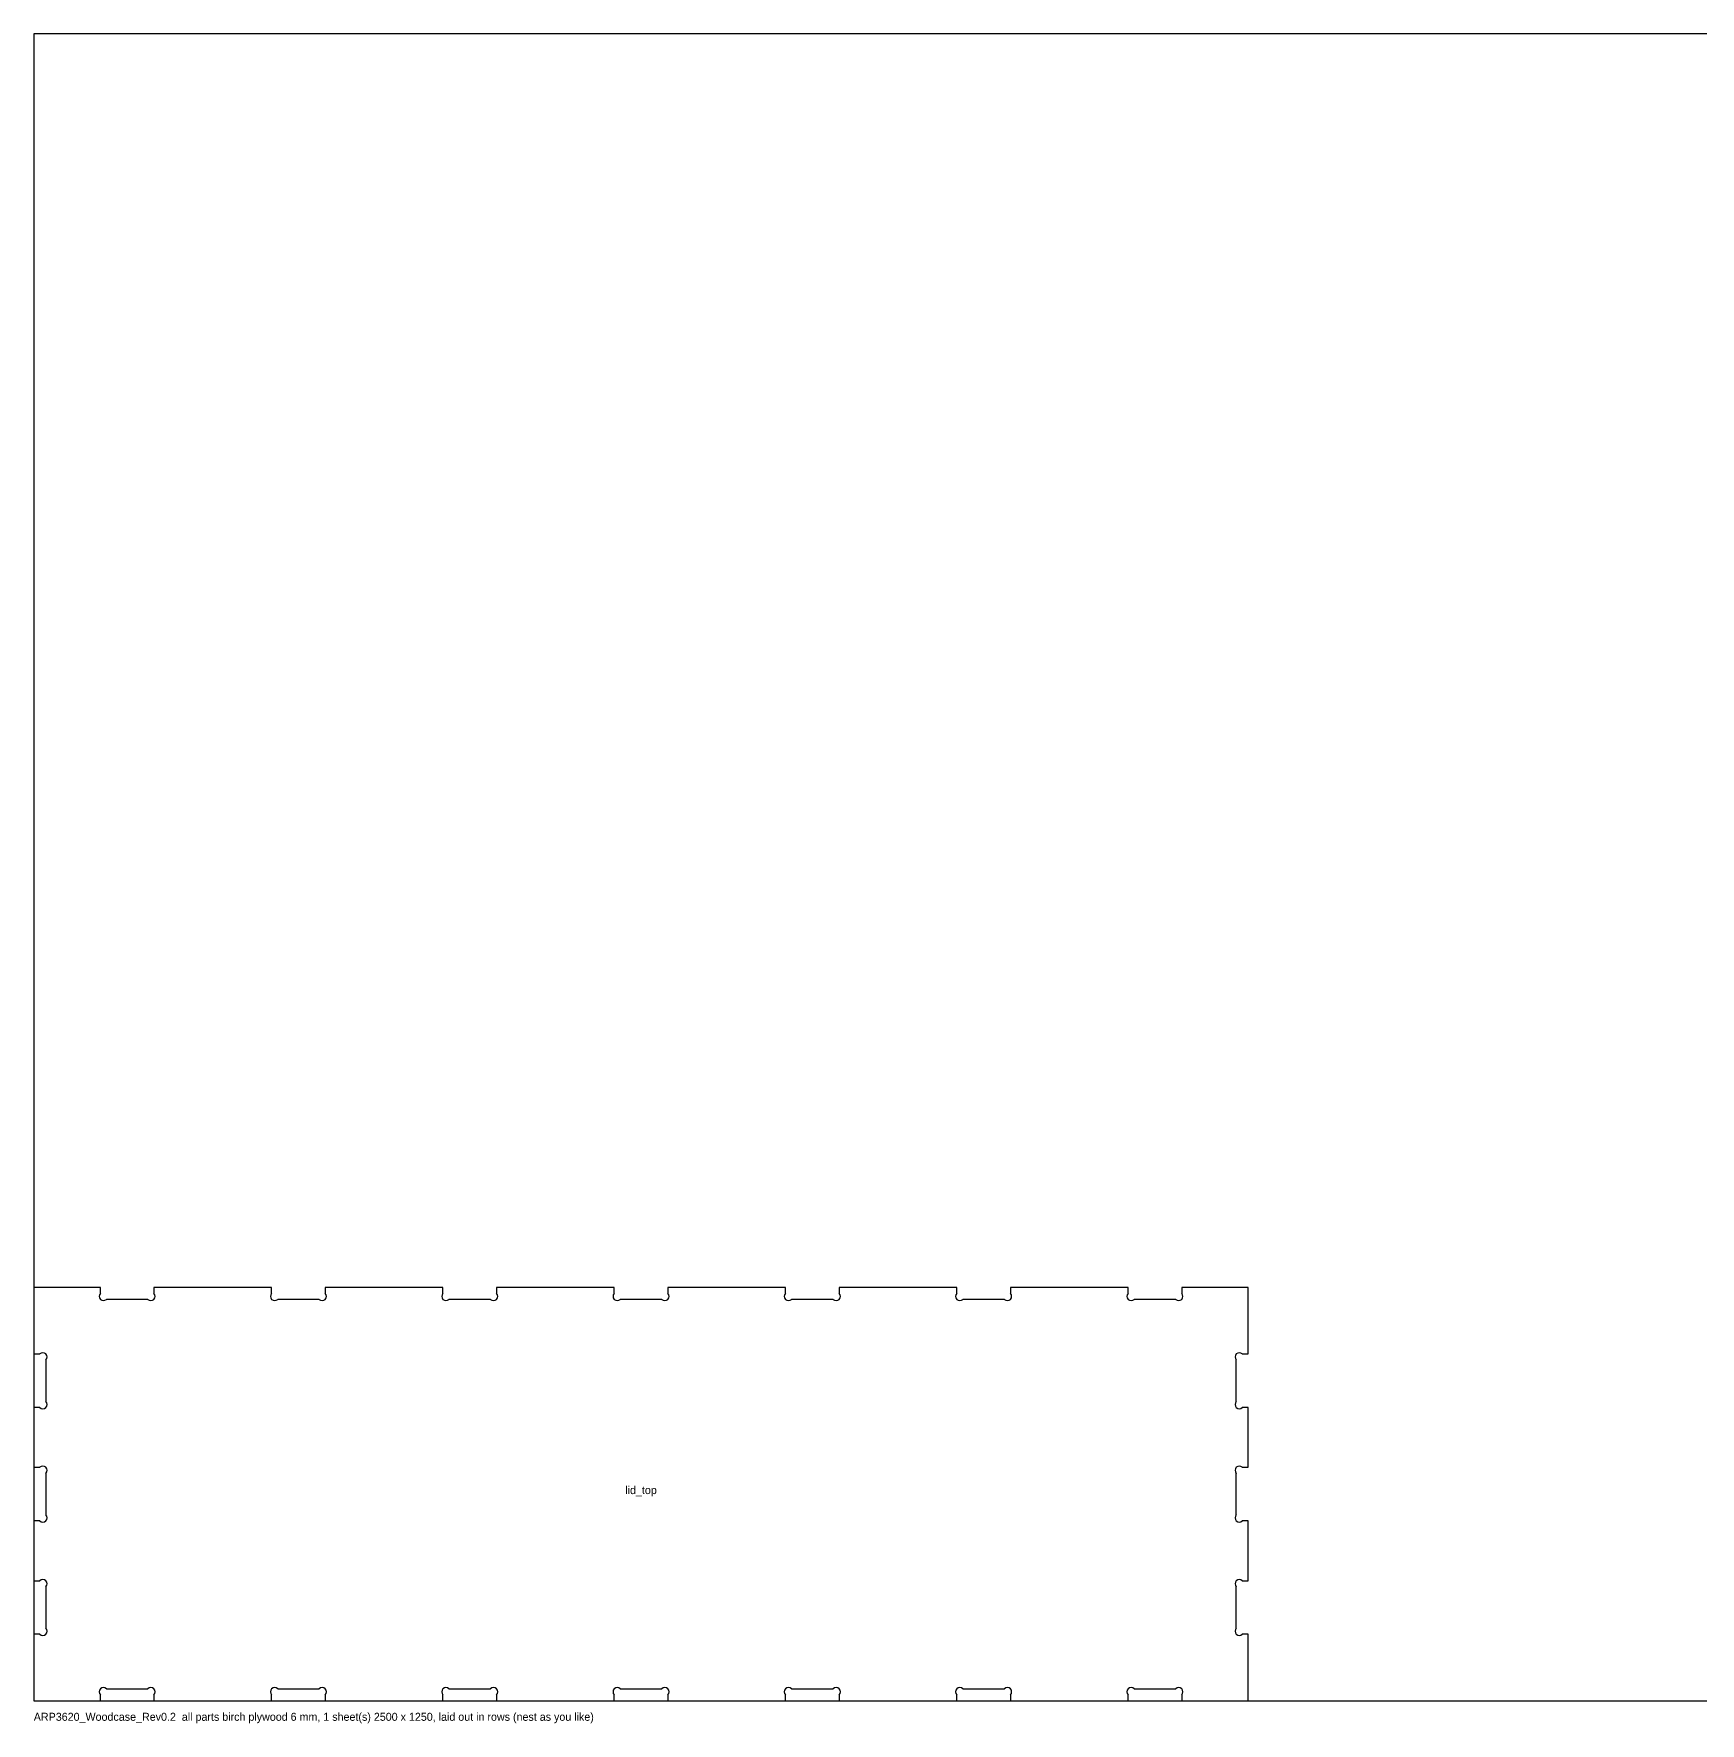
# Model space of a CAD drawing. Header units: millimetres. Extents: x 0 to 2500, y -17 to 1250.
# Drawn here: x 0 to 1250, y -17 to 1250 of the extents above; entities that cross this region are included whole.
import ezdxf
from ezdxf.enums import TextEntityAlignment as Align

# ---------------------------------------------------------------- set-up
doc = ezdxf.new("R2010")
doc.units = ezdxf.units.MM
doc.layers.add('NOTE', color=8, linetype='CONTINUOUS')
doc.layers.add('OUTLINE', color=7, linetype='CONTINUOUS')

msp = doc.modelspace()

# ---------------------------------------------------------------- linework, layer by layer
at = {"layer": 'NOTE'}
for p, q in [((2500, 1250), (0, 1250)), ((0, 1250), (0, 0)), ((0, 0), (2500, 0))]:
    msp.add_line(p, q, dxfattribs=at)
at = {"layer": 'OUTLINE'}
for p, q in [((49.925, 310), (0, 310)), ((0, 310), (0, 260.075)), ((49.925, 305.5255), (49.925, 310)), ((178.425, 310), (90.075, 310)), ((90.075, 310), (90.075, 305.5255)), ((178.425, 305.5255), (178.425, 310)), ((306.925, 310), (218.575, 310)), ((218.575, 310), (218.575, 305.5255)), ((306.925, 305.5255), (306.925, 310)), ((435.425, 310), (347.075, 310)), ((347.075, 310), (347.075, 305.5255)), ((435.425, 305.5255), (435.425, 310)), ((563.925, 310), (475.575, 310)), ((475.575, 310), (475.575, 305.5255)), ((563.925, 305.5255), (563.925, 310)), ((692.425, 310), (604.075, 310)), ((604.075, 310), (604.075, 305.5255)), ((692.425, 305.5255), (692.425, 310)), ((820.925, 310), (732.575, 310)), ((732.575, 310), (732.575, 305.5255)), ((820.925, 305.5255), (820.925, 310)), ((911, 310), (861.075, 310)), ((861.075, 310), (861.075, 305.5255)), ((911, 260.075), (911, 310)), ((85.5495, 301), (54.4505, 301)), ((214.0495, 301), (182.9505, 301)), ((342.5495, 301), (311.4505, 301)), ((471.0495, 301), (439.9505, 301)), ((599.5495, 301), (568.4505, 301)), ((728.0495, 301), (696.9505, 301)), ((856.5495, 301), (825.4505, 301)), ((0, 260.075), (4.4745, 260.075)), ((9, 255.5495), (9, 224.4505)), ((902, 224.4505), (902, 255.5495)), ((906.5255, 260.075), (911, 260.075)), ((4.4745, 219.925), (0, 219.925)), ((0, 219.925), (0, 175.075)), ((911, 219.925), (906.5255, 219.925)), ((911, 175.075), (911, 219.925)), ((0, 175.075), (4.4745, 175.075)), ((9, 170.5495), (9, 139.4505)), ((902, 139.4505), (902, 170.5495)), ((906.5255, 175.075), (911, 175.075)), ((4.4745, 134.925), (0, 134.925)), ((0, 134.925), (0, 90.075)), ((911, 134.925), (906.5255, 134.925)), ((911, 90.075), (911, 134.925)), ((0, 90.075), (4.4745, 90.075)), ((906.5255, 90.075), (911, 90.075)), ((9, 85.5495), (9, 54.4505)), ((902, 54.4505), (902, 85.5495)), ((4.4745, 49.925), (0, 49.925)), ((0, 49.925), (0, 0)), ((911, 49.925), (906.5255, 49.925)), ((911, 0), (911, 49.925)), ((0, 0), (49.925, 0)), ((49.925, 0), (49.925, 4.4745)), ((54.4505, 9), (85.5495, 9)), ((90.075, 4.4745), (90.075, 0)), ((90.075, 0), (178.425, 0)), ((178.425, 0), (178.425, 4.4745)), ((182.9505, 9), (214.0495, 9)), ((218.575, 4.4745), (218.575, 0)), ((218.575, 0), (306.925, 0)), ((306.925, 0), (306.925, 4.4745)), ((311.4505, 9), (342.5495, 9)), ((347.075, 4.4745), (347.075, 0)), ((347.075, 0), (435.425, 0)), ((435.425, 0), (435.425, 4.4745)), ((439.9505, 9), (471.0495, 9)), ((475.575, 4.4745), (475.575, 0)), ((475.575, 0), (563.925, 0)), ((563.925, 0), (563.925, 4.4745)), ((568.4505, 9), (599.5495, 9)), ((604.075, 4.4745), (604.075, 0)), ((604.075, 0), (692.425, 0)), ((692.425, 0), (692.425, 4.4745)), ((696.9505, 9), (728.0495, 9)), ((732.575, 4.4745), (732.575, 0)), ((732.575, 0), (820.925, 0)), ((820.925, 0), (820.925, 4.4745)), ((825.4505, 9), (856.5495, 9)), ((861.075, 4.4745), (861.075, 0)), ((861.075, 0), (911, 0))]:
    msp.add_line(p, q, dxfattribs=at)
for centre, start, end in [((52.1877, 303.2627), 135, 315), ((87.8123, 303.2627), 225, 45), ((180.6877, 303.2627), 135, 315), ((216.3123, 303.2627), 225, 45), ((309.1877, 303.2627), 135, 315), ((344.8123, 303.2627), 225, 45), ((437.6877, 303.2627), 135, 315), ((473.3123, 303.2627), 225, 45), ((566.1877, 303.2627), 135, 315), ((601.8123, 303.2627), 225, 45), ((694.6877, 303.2627), 135, 315), ((730.3123, 303.2627), 225, 45), ((823.1877, 303.2627), 135, 315), ((858.8123, 303.2627), 225, 45), ((6.7373, 257.8123), 315, 135), ((904.2627, 257.8123), 45, 225), ((6.7373, 222.1877), 225, 45), ((904.2627, 222.1877), 135, 315), ((6.7373, 172.8123), 315, 135), ((904.2627, 172.8123), 45, 225), ((6.7373, 137.1877), 225, 45), ((904.2627, 137.1877), 135, 315), ((6.7373, 87.8123), 315, 135), ((904.2627, 87.8123), 45, 225), ((6.7373, 52.1877), 225, 45), ((904.2627, 52.1877), 135, 315), ((52.1877, 6.7373), 45, 225), ((87.8123, 6.7373), 315, 135), ((180.6877, 6.7373), 45, 225), ((216.3123, 6.7373), 315, 135), ((309.1877, 6.7373), 45, 225), ((344.8123, 6.7373), 315, 135), ((437.6877, 6.7373), 45, 225), ((473.3123, 6.7373), 315, 135), ((566.1877, 6.7373), 45, 225), ((601.8123, 6.7373), 315, 135), ((694.6877, 6.7373), 45, 225), ((730.3123, 6.7373), 315, 135), ((823.1877, 6.7373), 45, 225), ((858.8123, 6.7373), 315, 135)]:
    msp.add_arc(centre, 3.2, start, end, dxfattribs=at)

# ---------------------------------------------------------------- texts
at = {"layer": 'NOTE'}
msp.add_text('lid_top', height=6, dxfattribs=at).set_placement((455.5, 155), align=Align.CENTER)
msp.add_text('ARP3620_Woodcase_Rev0.2  all parts birch plywood 6 mm, 1 sheet(s) 2500 x 1250, laid out in rows (nest as you like)', height=6, dxfattribs=at).set_placement((0, -15))

doc.saveas('drawing.dxf')
